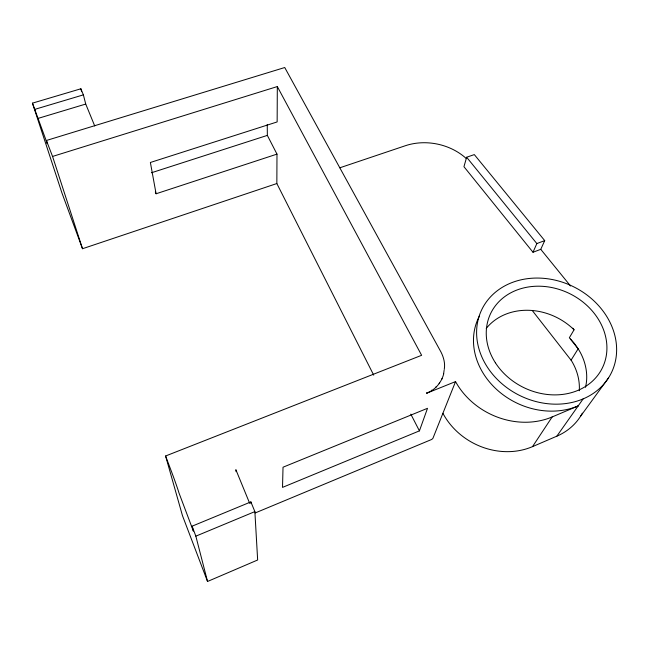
<?xml version="1.0" encoding="UTF-8"?>
<svg xmlns="http://www.w3.org/2000/svg" width="649" height="649" viewBox="0 0 649 649"><rect width="100%" height="100%" fill="white"/><g stroke="black" fill="none" stroke-linecap="round" stroke-linejoin="round"><path stroke-width="0.97" d="M373.702 375.138L276.847 183.537L276.985 154.121L267.347 135.39L267.25 124.494M444.241 369.427C445.344 363.578 443.689 357.396 441.044 352.147L284.741 67.528L46.404 140.484L52.561 156.441L277.318 86.56L277.147 121.931L150.381 162.477L156.093 193.767L276.985 154.121M443.624 373.629L444.119 370.271M585.512 387.299C588.708 374.173 585.366 360.041 578.154 348.805L570.455 339.062M46.404 140.484L47.272 143.64L32.45 103.15L80.874 88.783L83.38 94.868L85.733 104.059L94.73 125.971M466.639 157.245L463.954 166.704L532.999 252.258L540.763 249.33L544.714 240.617L474.314 154.592L466.639 157.245L536.845 243.57L532.999 252.258M479.416 316.047A70.968 60.016 26.6 0 0 496.866 389.668A70.968 60.016 26.6 0 0 578.178 405.917L552.153 416.95A71.179 61.087 26.1 0 1 455.549 381.588L426.701 393.229L426.928 392.588M426.701 393.229L431.52 390.771L431.747 390.13M431.52 390.771C437.604 386.909 441.928 380.752 443.746 373.808M419.424 430.871L427.513 408.302L283.029 467.215L282.518 487.391L419.424 430.871L410.809 414.143M435.722 387.55L435.958 386.901M439.186 383.673L439.422 383.024M441.807 379.267L442.042 378.61M455.549 381.588L432.899 438.383L431.731 439.438L255.187 512.961M572.799 328.216L574.057 329.797L569.319 337.805L574.243 343.256L578.154 348.805L571.071 360.171L571.664 361.031A56.998 49.162 28.3 0 1 579.281 390.771M442.902 413.291A66.303 57.996 27.9 0 0 532.505 446.634L552.153 416.95M532.505 446.634L556.834 436.177L583.11 398.924M580.441 416.439L608.543 377.856A72.096 60.673 26.2 0 0 543.911 278.356A72.096 60.673 26.2 0 0 487.383 367.164A72.096 60.673 26.2 0 0 608.543 377.856M165.592 455.996L182.474 515.655L207.534 581.472L257.653 559.99L254.87 511.607L250.879 501.904L192.08 526.193L193.37 531.101L178.889 492.696A17.474 0.479 69.9 0 0 171.45 471.515L165.592 455.996L421.631 355.303L277.318 86.56M207.534 581.472L195.844 536.163L254.87 511.607M536.845 243.57L544.714 240.617M339.841 167.791L405.309 145.741A52.934 42.826 11.6 0 1 466.144 158.405M32.45 103.15L61.874 192.769L82.504 248.721L276.847 183.537M151.42 172.772L267.347 135.39M37.788 118.483L85.733 104.059M34.795 109.365L83.38 94.868M540.763 249.33L570.536 285.998M532.391 310.676L571.071 360.171M155.322 191.974L156.093 193.767M249.695 503.373L235.871 469.698L236.074 471.685M192.08 526.193L195.844 536.163M52.561 156.441L82.504 248.721M80.874 88.783L81.62 91.696M250.879 501.904L251.001 503.64M486.206 328.475A59.327 50.614 27.3 0 1 574.057 329.797M582.356 413.17A66.125 57.039 28.3 0 1 556.834 436.177M495.39 362.775A62.134 52.293 26.2 0 0 599.838 372.388A62.134 52.293 26.2 0 0 544.503 286.477A62.134 52.293 26.2 0 0 495.39 362.775"/></g></svg>
